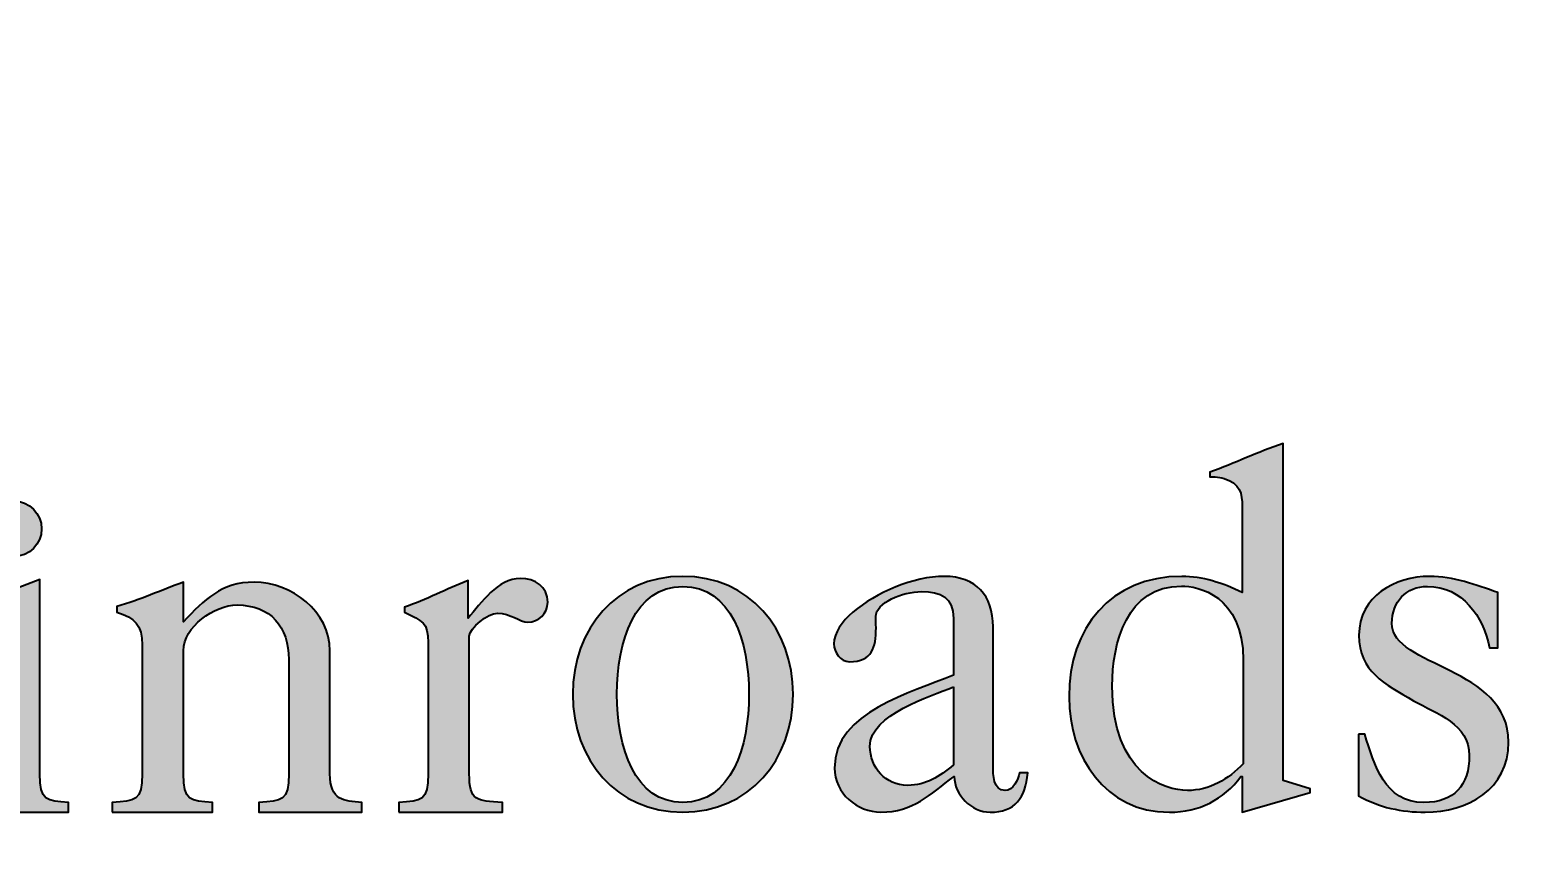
# Model space of a CAD drawing. Header units: millimetres. Extents: x 0 to 420, y 0 to 297.
# Drawn here: x 193.04 to 208.49, y 192.41 to 200.83 of the extents above; entities that cross this region are included whole.
import ezdxf

# ---------------------------------------------------------------- set-up
doc = ezdxf.new("R2010")
doc.units = ezdxf.units.MM
doc.header["$LTSCALE"] = 10
doc.header["$MEASUREMENT"] = 0
for name, color, linetype in [('L25', 1, 'Continuous'), ('T25', 1, 'Continuous'), ('TBLK18', 4, 'Continuous')]:
    doc.layers.add(name, color=color, linetype=linetype)
doc.styles.add('ISO', font='isocp2.shx')
doc.dimstyles.new('SIGNSDIM', dxfattribs={"dimtxt": 2.5, "dimasz": 0.2, "dimexe": 1.5, "dimexo": 2, "dimgap": 1, "dimtad": 1, "dimdec": 4, "dimlfac": 5, "dimrnd": 1, "dimdsep": 46, "dimtxsty": 'ISO', "dimblk": 'SGNDIM', "dimcen": 2.5, "dimse2": 1, "dimadec": 0, "dimazin": 0, "dimtfac": 1, "dimtdec": 4, "dimtix": 1, "dimtmove": 0, "dimatfit": 3, "dimldrblk": 'SGNDIM', "dimfxl": 1, "dimtolj": 1, "dimtzin": 0, "dimarcsym": 0})

# ---------------------------------------------------------------- blocks, each defined once
blk = doc.blocks.new('SGNDIM')
for p, q in [((0, 4.5), (0, -4.5)), ((0, 0), (-1, 0))]:
    blk.add_line(p, q)
blk = doc.blocks.new('*D21')
at = {"layer": 'Defpoints', "color": 0}
for p in [(177.838, 200.829), (208.493, 200.829), (208.493, 151.603)]:
    blk.add_point(p, dxfattribs=at)
at = {"layer": 'T25', "color": 0, "lineweight": -2}
blk.add_line((178.038, 151.603), (208.293, 151.603), dxfattribs=at)
at = {"layer": 'T25', "color": 0, "lineweight": -2, "xscale": 0.2, "yscale": 0.2, "zscale": 0.2, "rotation": 180}
blk.add_blockref('SGNDIM', (177.838, 151.603), dxfattribs=at)
at = {"layer": 'T25', "color": 0, "lineweight": -2, "xscale": 0.2, "yscale": 0.2, "zscale": 0.2}
blk.add_blockref('SGNDIM', (208.493, 151.603), dxfattribs=at)
at = {"layer": 'T25', "color": 0, "insert": (193.166, 153.853), "char_height": 2.5, "attachment_point": 5, "style": 'ISO'}
blk.add_mtext('\\A1;153', dxfattribs=at)
blk = doc.blocks.new('MR logo')
at = {"layer": 'TBLK18'}
h = blk.add_hatch(color=256, dxfattribs=at)
edge = h.paths.add_edge_path(flags=16)
edge.add_spline(control_points=[(45.623, -9.558), (45.623, -8.212), (44.68, -8.03), (44.347, -8.03), (44.347, -8.03), (43.227, -8.03), (42.919, -9.193), (42.919, -10.099), (42.919, -10.099), (42.919, -11.917), (44.013, -12.25), (44.472, -12.25), (44.472, -12.25), (44.925, -12.25), (45.321, -12.017), (45.623, -11.697), (45.623, -11.697), (45.623, -11.697), (45.623, -9.558), (45.623, -9.558)], knot_values=[0, 0, 0, 0, 0.2, 0.2, 0.2, 0.2, 0.4, 0.4, 0.4, 0.4, 0.6, 0.6, 0.6, 0.6, 0.8, 0.8, 0.8, 0.8, 1, 1, 1, 1], degree=3, periodic=0)
edge = h.paths.add_edge_path()
edge.add_spline(control_points=[(45.601, -6.471), (45.601, -6.226), (45.607, -5.975), (45.33, -5.849), (45.33, -5.849), (45.192, -5.786), (45.085, -5.773), (44.934, -5.773), (44.934, -5.773), (44.934, -5.773), (44.934, -5.679), (44.934, -5.679), (44.934, -5.679), (45.45, -5.497), (45.928, -5.258), (46.443, -5.088), (46.443, -5.088), (46.443, -5.088), (46.443, -12.044), (46.443, -12.044), (46.443, -12.044), (46.443, -12.044), (47.003, -12.213), (47.003, -12.213), (47.003, -12.213), (47.003, -12.213), (47.003, -12.289), (47.003, -12.289), (47.003, -12.289), (47.003, -12.289), (45.601, -12.698), (45.601, -12.698), (45.601, -12.698), (45.601, -12.698), (45.601, -11.962), (45.601, -11.962), (45.601, -11.962), (45.601, -11.962), (45.576, -11.962), (45.576, -11.962), (45.576, -11.962), (45.211, -12.44), (44.72, -12.698), (44.098, -12.698), (44.098, -12.698), (42.771, -12.698), (42.028, -11.553), (42.028, -10.32), (42.028, -10.32), (42.028, -8.893), (42.884, -7.83), (44.355, -7.83), (44.355, -7.83), (44.783, -7.83), (45.198, -7.968), (45.601, -8.163), (45.601, -8.163), (45.601, -8.163), (45.601, -6.471), (45.601, -6.471)], knot_values=[0, 0, 0, 0, 0.066667, 0.066667, 0.066667, 0.066667, 0.133333, 0.133333, 0.133333, 0.133333, 0.2, 0.2, 0.2, 0.2, 0.266667, 0.266667, 0.266667, 0.266667, 0.333333, 0.333333, 0.333333, 0.333333, 0.4, 0.4, 0.4, 0.4, 0.466667, 0.466667, 0.466667, 0.466667, 0.533333, 0.533333, 0.533333, 0.533333, 0.6, 0.6, 0.6, 0.6, 0.666667, 0.666667, 0.666667, 0.666667, 0.733333, 0.733333, 0.733333, 0.733333, 0.8, 0.8, 0.8, 0.8, 0.866667, 0.866667, 0.866667, 0.866667, 0.933333, 0.933333, 0.933333, 0.933333, 1, 1, 1, 1], degree=3, periodic=0)
h = blk.add_hatch(color=256, dxfattribs=at)
edge = h.paths.add_edge_path()
edge.add_spline(control_points=[(19.689, -6.849), (19.689, -7.163), (19.947, -7.421), (20.261, -7.421), (20.261, -7.421), (20.576, -7.421), (20.834, -7.163), (20.834, -6.849), (20.834, -6.849), (20.834, -6.534), (20.576, -6.276), (20.261, -6.276), (20.261, -6.276), (19.947, -6.276), (19.689, -6.534), (19.689, -6.849)], knot_values=[0, 0, 0, 0, 0.25, 0.25, 0.25, 0.25, 0.5, 0.5, 0.5, 0.5, 0.75, 0.75, 0.75, 0.75, 1, 1, 1, 1], degree=3, periodic=0)
h = blk.add_hatch(color=256, dxfattribs=at)
edge = h.paths.add_edge_path()
edge.add_spline(control_points=[(19.331, -12.698), (19.331, -12.698), (19.331, -12.497), (19.331, -12.497), (19.331, -12.497), (19.815, -12.465), (19.953, -12.465), (19.953, -11.905), (19.953, -11.905), (19.953, -11.905), (19.953, -9.333), (19.953, -9.333), (19.953, -9.333), (19.953, -9.107), (19.953, -8.805), (19.758, -8.679), (19.758, -8.679), (19.62, -8.603), (19.526, -8.591), (19.375, -8.572), (19.375, -8.572), (19.375, -8.572), (19.375, -8.465), (19.375, -8.465), (19.375, -8.465), (19.834, -8.27), (20.318, -8.075), (20.796, -7.893), (20.796, -7.893), (20.796, -7.893), (20.796, -11.905), (20.796, -11.905), (20.796, -11.905), (20.796, -12.465), (20.941, -12.465), (21.387, -12.497), (21.387, -12.497), (21.387, -12.497), (21.387, -12.698), (21.387, -12.698), (21.387, -12.698), (21.387, -12.698), (19.331, -12.698), (19.331, -12.698)], knot_values=[0, 0, 0, 0, 0.090909, 0.090909, 0.090909, 0.090909, 0.181818, 0.181818, 0.181818, 0.181818, 0.272727, 0.272727, 0.272727, 0.272727, 0.363636, 0.363636, 0.363636, 0.363636, 0.454545, 0.454545, 0.454545, 0.454545, 0.545455, 0.545455, 0.545455, 0.545455, 0.636364, 0.636364, 0.636364, 0.636364, 0.727273, 0.727273, 0.727273, 0.727273, 0.818182, 0.818182, 0.818182, 0.818182, 0.909091, 0.909091, 0.909091, 0.909091, 1, 1, 1, 1], degree=3, periodic=0)
h = blk.add_hatch(color=256, dxfattribs=at)
edge = h.paths.add_edge_path()
edge.add_spline(control_points=[(22.286, -12.698), (22.286, -12.698), (22.286, -12.497), (22.286, -12.497), (22.286, -12.497), (22.771, -12.465), (22.909, -12.465), (22.909, -11.905), (22.909, -11.905), (22.909, -11.905), (22.909, -9.245), (22.909, -9.245), (22.909, -9.245), (22.909, -8.836), (22.758, -8.679), (22.387, -8.572), (22.387, -8.572), (22.387, -8.572), (22.387, -8.452), (22.387, -8.452), (22.387, -8.452), (22.865, -8.314), (23.299, -8.119), (23.758, -7.949), (23.758, -7.949), (23.758, -7.949), (23.758, -8.767), (23.758, -8.767), (23.758, -8.767), (24.198, -8.314), (24.538, -7.949), (25.217, -7.949), (25.217, -7.949), (25.991, -7.949), (26.783, -8.559), (26.783, -9.364), (26.783, -9.364), (26.783, -9.364), (26.783, -11.905), (26.783, -11.905), (26.783, -11.905), (26.783, -12.465), (27.073, -12.465), (27.437, -12.497), (27.437, -12.497), (27.437, -12.497), (27.437, -12.698), (27.437, -12.698), (27.437, -12.698), (27.437, -12.698), (25.312, -12.698), (25.312, -12.698), (25.312, -12.698), (25.312, -12.698), (25.312, -12.497), (25.312, -12.497), (25.312, -12.497), (25.796, -12.465), (25.934, -12.465), (25.934, -11.905), (25.934, -11.905), (25.934, -11.905), (25.934, -9.547), (25.934, -9.547), (25.934, -9.547), (25.934, -8.874), (25.557, -8.421), (24.865, -8.421), (24.865, -8.421), (24.4, -8.421), (23.758, -8.874), (23.758, -9.364), (23.758, -9.364), (23.758, -9.364), (23.758, -11.905), (23.758, -11.905), (23.758, -11.905), (23.758, -12.465), (23.897, -12.465), (24.356, -12.497), (24.356, -12.497), (24.356, -12.497), (24.356, -12.698), (24.356, -12.698), (24.356, -12.698), (24.356, -12.698), (22.286, -12.698), (22.286, -12.698)], knot_values=[0, 0, 0, 0, 0.045455, 0.045455, 0.045455, 0.045455, 0.090909, 0.090909, 0.090909, 0.090909, 0.136364, 0.136364, 0.136364, 0.136364, 0.181818, 0.181818, 0.181818, 0.181818, 0.227273, 0.227273, 0.227273, 0.227273, 0.272727, 0.272727, 0.272727, 0.272727, 0.318182, 0.318182, 0.318182, 0.318182, 0.363636, 0.363636, 0.363636, 0.363636, 0.409091, 0.409091, 0.409091, 0.409091, 0.454545, 0.454545, 0.454545, 0.454545, 0.5, 0.5, 0.5, 0.5, 0.545455, 0.545455, 0.545455, 0.545455, 0.590909, 0.590909, 0.590909, 0.590909, 0.636364, 0.636364, 0.636364, 0.636364, 0.681818, 0.681818, 0.681818, 0.681818, 0.727273, 0.727273, 0.727273, 0.727273, 0.772727, 0.772727, 0.772727, 0.772727, 0.818182, 0.818182, 0.818182, 0.818182, 0.863636, 0.863636, 0.863636, 0.863636, 0.909091, 0.909091, 0.909091, 0.909091, 0.954545, 0.954545, 0.954545, 0.954545, 1, 1, 1, 1], degree=3, periodic=0)
h = blk.add_hatch(color=256, dxfattribs=at)
edge = h.paths.add_edge_path()
edge.add_spline(control_points=[(28.205, -12.698), (28.205, -12.698), (28.205, -12.497), (28.205, -12.497), (28.205, -12.497), (28.67, -12.465), (28.808, -12.465), (28.808, -11.905), (28.808, -11.905), (28.808, -11.905), (28.808, -9.195), (28.808, -9.195), (28.808, -9.195), (28.808, -8.773), (28.689, -8.754), (28.318, -8.572), (28.318, -8.572), (28.318, -8.572), (28.318, -8.465), (28.318, -8.465), (28.318, -8.465), (28.764, -8.314), (29.192, -8.088), (29.632, -7.918), (29.632, -7.918), (29.632, -7.918), (29.632, -8.692), (29.632, -8.692), (29.632, -8.692), (29.903, -8.377), (30.242, -7.874), (30.708, -7.874), (30.708, -7.874), (31.016, -7.874), (31.274, -8.037), (31.274, -8.364), (31.274, -8.364), (31.274, -8.603), (31.091, -8.773), (30.865, -8.773), (30.865, -8.773), (30.695, -8.773), (30.513, -8.591), (30.236, -8.591), (30.236, -8.591), (30.054, -8.591), (29.657, -8.893), (29.657, -9.063), (29.657, -9.063), (29.657, -9.063), (29.657, -11.905), (29.657, -11.905), (29.657, -11.905), (29.657, -12.465), (29.796, -12.465), (30.343, -12.497), (30.343, -12.497), (30.343, -12.497), (30.343, -12.698), (30.343, -12.698), (30.343, -12.698), (30.343, -12.698), (28.205, -12.698), (28.205, -12.698)], knot_values=[0, 0, 0, 0, 0.0625, 0.0625, 0.0625, 0.0625, 0.125, 0.125, 0.125, 0.125, 0.1875, 0.1875, 0.1875, 0.1875, 0.25, 0.25, 0.25, 0.25, 0.3125, 0.3125, 0.3125, 0.3125, 0.375, 0.375, 0.375, 0.375, 0.4375, 0.4375, 0.4375, 0.4375, 0.5, 0.5, 0.5, 0.5, 0.5625, 0.5625, 0.5625, 0.5625, 0.625, 0.625, 0.625, 0.625, 0.6875, 0.6875, 0.6875, 0.6875, 0.75, 0.75, 0.75, 0.75, 0.8125, 0.8125, 0.8125, 0.8125, 0.875, 0.875, 0.875, 0.875, 0.9375, 0.9375, 0.9375, 0.9375, 1, 1, 1, 1], degree=3, periodic=0)
h = blk.add_hatch(color=256, dxfattribs=at)
edge = h.paths.add_edge_path(flags=16)
edge.add_spline(control_points=[(34.06, -8.037), (33.066, -8.037), (32.701, -9.169), (32.701, -10.264), (32.701, -10.264), (32.701, -11.358), (33.066, -12.497), (34.06, -12.497), (34.06, -12.497), (35.06, -12.497), (35.425, -11.358), (35.425, -10.264), (35.425, -10.264), (35.425, -9.169), (35.06, -8.037), (34.06, -8.037)], knot_values=[0, 0, 0, 0, 0.25, 0.25, 0.25, 0.25, 0.5, 0.5, 0.5, 0.5, 0.75, 0.75, 0.75, 0.75, 1, 1, 1, 1], degree=3, periodic=0)
edge = h.paths.add_edge_path()
edge.add_spline(control_points=[(34.06, -12.698), (32.689, -12.698), (31.79, -11.616), (31.79, -10.264), (31.79, -10.264), (31.79, -8.912), (32.689, -7.83), (34.06, -7.83), (34.06, -7.83), (35.431, -7.83), (36.337, -8.912), (36.337, -10.264), (36.337, -10.264), (36.337, -11.616), (35.431, -12.698), (34.06, -12.698)], knot_values=[0, 0, 0, 0, 0.25, 0.25, 0.25, 0.25, 0.5, 0.5, 0.5, 0.5, 0.75, 0.75, 0.75, 0.75, 1, 1, 1, 1], degree=3, periodic=0)
h = blk.add_hatch(color=256, dxfattribs=at)
edge = h.paths.add_edge_path(flags=16)
edge.add_spline(control_points=[(39.645, -10.107), (39.167, -10.32), (37.922, -10.673), (37.922, -11.339), (37.922, -11.339), (37.922, -11.779), (38.242, -12.144), (38.695, -12.144), (38.695, -12.144), (39.098, -12.144), (39.337, -11.962), (39.645, -11.723), (39.645, -11.723), (39.645, -11.723), (39.645, -10.107), (39.645, -10.107)], knot_values=[0, 0, 0, 0, 0.25, 0.25, 0.25, 0.25, 0.5, 0.5, 0.5, 0.5, 0.75, 0.75, 0.75, 0.75, 1, 1, 1, 1], degree=3, periodic=0)
edge = h.paths.add_edge_path()
edge.add_spline(control_points=[(39.645, -8.698), (39.645, -8.27), (39.381, -8.144), (38.984, -8.144), (38.984, -8.144), (38.594, -8.144), (38.041, -8.377), (38.041, -8.66), (38.041, -8.66), (38.041, -8.723), (38.047, -8.786), (38.047, -8.893), (38.047, -8.893), (38.047, -9.302), (37.966, -9.591), (37.5, -9.591), (37.5, -9.591), (37.311, -9.591), (37.179, -9.396), (37.179, -9.226), (37.179, -9.226), (37.179, -8.987), (37.343, -8.767), (37.569, -8.572), (37.569, -8.572), (38.047, -8.163), (38.821, -7.83), (39.456, -7.83), (39.456, -7.83), (40.11, -7.83), (40.462, -8.226), (40.462, -8.874), (40.462, -8.874), (40.462, -8.874), (40.462, -11.742), (40.462, -11.742), (40.462, -11.742), (40.462, -11.924), (40.462, -12.251), (40.708, -12.251), (40.708, -12.251), (40.877, -12.251), (40.978, -12.025), (41.01, -11.886), (41.01, -11.886), (41.01, -11.886), (41.179, -11.886), (41.179, -11.886), (41.179, -11.886), (41.129, -12.402), (40.915, -12.698), (40.4, -12.698), (40.4, -12.698), (40.003, -12.698), (39.67, -12.333), (39.657, -11.962), (39.657, -11.962), (39.154, -12.333), (38.808, -12.698), (38.148, -12.698), (38.148, -12.698), (37.651, -12.698), (37.192, -12.302), (37.192, -11.786), (37.192, -11.786), (37.192, -10.61), (38.777, -10.245), (39.645, -9.868), (39.645, -9.868), (39.645, -9.868), (39.645, -8.698), (39.645, -8.698)], knot_values=[0, 0, 0, 0, 0.055556, 0.055556, 0.055556, 0.055556, 0.111111, 0.111111, 0.111111, 0.111111, 0.166667, 0.166667, 0.166667, 0.166667, 0.222222, 0.222222, 0.222222, 0.222222, 0.277778, 0.277778, 0.277778, 0.277778, 0.333333, 0.333333, 0.333333, 0.333333, 0.388889, 0.388889, 0.388889, 0.388889, 0.444444, 0.444444, 0.444444, 0.444444, 0.5, 0.5, 0.5, 0.5, 0.555556, 0.555556, 0.555556, 0.555556, 0.611111, 0.611111, 0.611111, 0.611111, 0.666667, 0.666667, 0.666667, 0.666667, 0.722222, 0.722222, 0.722222, 0.722222, 0.777778, 0.777778, 0.777778, 0.777778, 0.833333, 0.833333, 0.833333, 0.833333, 0.888889, 0.888889, 0.888889, 0.888889, 0.944444, 0.944444, 0.944444, 0.944444, 1, 1, 1, 1], degree=3, periodic=0)
h = blk.add_hatch(color=256, dxfattribs=at)
edge = h.paths.add_edge_path()
edge.add_spline(control_points=[(47.997, -11.088), (47.997, -11.088), (48.129, -11.088), (48.129, -11.088), (48.129, -11.088), (48.324, -11.723), (48.538, -12.497), (49.349, -12.497), (49.349, -12.497), (49.972, -12.497), (50.286, -12.144), (50.286, -11.528), (50.286, -11.528), (50.286, -10.874), (49.62, -10.673), (49.135, -10.396), (49.135, -10.396), (48.538, -10.05), (48.009, -9.792), (48.009, -9.044), (48.009, -9.044), (48.009, -8.239), (48.752, -7.83), (49.469, -7.83), (49.469, -7.83), (49.953, -7.83), (50.425, -8.006), (50.871, -8.163), (50.871, -8.163), (50.871, -8.163), (50.871, -9.302), (50.871, -9.302), (50.871, -9.302), (50.871, -9.302), (50.701, -9.302), (50.701, -9.302), (50.701, -9.302), (50.576, -8.66), (50.142, -8.037), (49.425, -8.037), (49.425, -8.037), (48.978, -8.037), (48.689, -8.358), (48.689, -8.798), (48.689, -8.798), (48.689, -9.717), (51.097, -9.685), (51.097, -11.251), (51.097, -11.251), (51.097, -12.226), (50.248, -12.698), (49.374, -12.698), (49.374, -12.698), (48.89, -12.698), (48.431, -12.603), (47.997, -12.358), (47.997, -12.358), (47.997, -12.358), (47.997, -11.088), (47.997, -11.088)], knot_values=[0, 0, 0, 0, 0.066667, 0.066667, 0.066667, 0.066667, 0.133333, 0.133333, 0.133333, 0.133333, 0.2, 0.2, 0.2, 0.2, 0.266667, 0.266667, 0.266667, 0.266667, 0.333333, 0.333333, 0.333333, 0.333333, 0.4, 0.4, 0.4, 0.4, 0.466667, 0.466667, 0.466667, 0.466667, 0.533333, 0.533333, 0.533333, 0.533333, 0.6, 0.6, 0.6, 0.6, 0.666667, 0.666667, 0.666667, 0.666667, 0.733333, 0.733333, 0.733333, 0.733333, 0.8, 0.8, 0.8, 0.8, 0.866667, 0.866667, 0.866667, 0.866667, 0.933333, 0.933333, 0.933333, 0.933333, 1, 1, 1, 1], degree=3, periodic=0)
for points, knots in [([(45.601, -6.471), (45.601, -6.226), (45.607, -5.975), (45.33, -5.849), (45.33, -5.849), (45.192, -5.786), (45.085, -5.773), (44.934, -5.773), (44.934, -5.773), (44.934, -5.773), (44.934, -5.679), (44.934, -5.679), (44.934, -5.679), (45.45, -5.497), (45.928, -5.258), (46.443, -5.088), (46.443, -5.088), (46.443, -5.088), (46.443, -12.044), (46.443, -12.044), (46.443, -12.044), (46.443, -12.044), (47.003, -12.213), (47.003, -12.213), (47.003, -12.213), (47.003, -12.213), (47.003, -12.289), (47.003, -12.289), (47.003, -12.289), (47.003, -12.289), (45.601, -12.698), (45.601, -12.698), (45.601, -12.698), (45.601, -12.698), (45.601, -11.962), (45.601, -11.962), (45.601, -11.962), (45.601, -11.962), (45.576, -11.962), (45.576, -11.962), (45.576, -11.962), (45.211, -12.44), (44.72, -12.698), (44.098, -12.698), (44.098, -12.698), (42.771, -12.698), (42.028, -11.553), (42.028, -10.32), (42.028, -10.32), (42.028, -8.893), (42.884, -7.83), (44.355, -7.83), (44.355, -7.83), (44.783, -7.83), (45.198, -7.968), (45.601, -8.163), (45.601, -8.163), (45.601, -8.163), (45.601, -6.471), (45.601, -6.471)], [0, 0, 0, 0, 0.066667, 0.066667, 0.066667, 0.066667, 0.133333, 0.133333, 0.133333, 0.133333, 0.2, 0.2, 0.2, 0.2, 0.266667, 0.266667, 0.266667, 0.266667, 0.333333, 0.333333, 0.333333, 0.333333, 0.4, 0.4, 0.4, 0.4, 0.466667, 0.466667, 0.466667, 0.466667, 0.533333, 0.533333, 0.533333, 0.533333, 0.6, 0.6, 0.6, 0.6, 0.666667, 0.666667, 0.666667, 0.666667, 0.733333, 0.733333, 0.733333, 0.733333, 0.8, 0.8, 0.8, 0.8, 0.866667, 0.866667, 0.866667, 0.866667, 0.933333, 0.933333, 0.933333, 0.933333, 1, 1, 1, 1]), ([(19.689, -6.849), (19.689, -7.163), (19.947, -7.421), (20.261, -7.421), (20.261, -7.421), (20.576, -7.421), (20.834, -7.163), (20.834, -6.849), (20.834, -6.849), (20.834, -6.534), (20.576, -6.276), (20.261, -6.276), (20.261, -6.276), (19.947, -6.276), (19.689, -6.534), (19.689, -6.849)], [0, 0, 0, 0, 0.25, 0.25, 0.25, 0.25, 0.5, 0.5, 0.5, 0.5, 0.75, 0.75, 0.75, 0.75, 1, 1, 1, 1]), ([(19.331, -12.698), (19.331, -12.698), (19.331, -12.497), (19.331, -12.497), (19.331, -12.497), (19.815, -12.465), (19.953, -12.465), (19.953, -11.905), (19.953, -11.905), (19.953, -11.905), (19.953, -9.333), (19.953, -9.333), (19.953, -9.333), (19.953, -9.107), (19.953, -8.805), (19.758, -8.679), (19.758, -8.679), (19.62, -8.603), (19.526, -8.591), (19.375, -8.572), (19.375, -8.572), (19.375, -8.572), (19.375, -8.465), (19.375, -8.465), (19.375, -8.465), (19.834, -8.27), (20.318, -8.075), (20.796, -7.893), (20.796, -7.893), (20.796, -7.893), (20.796, -11.905), (20.796, -11.905), (20.796, -11.905), (20.796, -12.465), (20.941, -12.465), (21.387, -12.497), (21.387, -12.497), (21.387, -12.497), (21.387, -12.698), (21.387, -12.698), (21.387, -12.698), (21.387, -12.698), (19.331, -12.698), (19.331, -12.698)], [0, 0, 0, 0, 0.090909, 0.090909, 0.090909, 0.090909, 0.181818, 0.181818, 0.181818, 0.181818, 0.272727, 0.272727, 0.272727, 0.272727, 0.363636, 0.363636, 0.363636, 0.363636, 0.454545, 0.454545, 0.454545, 0.454545, 0.545455, 0.545455, 0.545455, 0.545455, 0.636364, 0.636364, 0.636364, 0.636364, 0.727273, 0.727273, 0.727273, 0.727273, 0.818182, 0.818182, 0.818182, 0.818182, 0.909091, 0.909091, 0.909091, 0.909091, 1, 1, 1, 1]), ([(22.286, -12.698), (22.286, -12.698), (22.286, -12.497), (22.286, -12.497), (22.286, -12.497), (22.771, -12.465), (22.909, -12.465), (22.909, -11.905), (22.909, -11.905), (22.909, -11.905), (22.909, -9.245), (22.909, -9.245), (22.909, -9.245), (22.909, -8.836), (22.758, -8.679), (22.387, -8.572), (22.387, -8.572), (22.387, -8.572), (22.387, -8.452), (22.387, -8.452), (22.387, -8.452), (22.865, -8.314), (23.299, -8.119), (23.758, -7.949), (23.758, -7.949), (23.758, -7.949), (23.758, -8.767), (23.758, -8.767), (23.758, -8.767), (24.198, -8.314), (24.538, -7.949), (25.217, -7.949), (25.217, -7.949), (25.991, -7.949), (26.783, -8.559), (26.783, -9.364), (26.783, -9.364), (26.783, -9.364), (26.783, -11.905), (26.783, -11.905), (26.783, -11.905), (26.783, -12.465), (27.073, -12.465), (27.437, -12.497), (27.437, -12.497), (27.437, -12.497), (27.437, -12.698), (27.437, -12.698), (27.437, -12.698), (27.437, -12.698), (25.312, -12.698), (25.312, -12.698), (25.312, -12.698), (25.312, -12.698), (25.312, -12.497), (25.312, -12.497), (25.312, -12.497), (25.796, -12.465), (25.934, -12.465), (25.934, -11.905), (25.934, -11.905), (25.934, -11.905), (25.934, -9.547), (25.934, -9.547), (25.934, -9.547), (25.934, -8.874), (25.557, -8.421), (24.865, -8.421), (24.865, -8.421), (24.4, -8.421), (23.758, -8.874), (23.758, -9.364), (23.758, -9.364), (23.758, -9.364), (23.758, -11.905), (23.758, -11.905), (23.758, -11.905), (23.758, -12.465), (23.897, -12.465), (24.356, -12.497), (24.356, -12.497), (24.356, -12.497), (24.356, -12.698), (24.356, -12.698), (24.356, -12.698), (24.356, -12.698), (22.286, -12.698), (22.286, -12.698)], [0, 0, 0, 0, 0.045455, 0.045455, 0.045455, 0.045455, 0.090909, 0.090909, 0.090909, 0.090909, 0.136364, 0.136364, 0.136364, 0.136364, 0.181818, 0.181818, 0.181818, 0.181818, 0.227273, 0.227273, 0.227273, 0.227273, 0.272727, 0.272727, 0.272727, 0.272727, 0.318182, 0.318182, 0.318182, 0.318182, 0.363636, 0.363636, 0.363636, 0.363636, 0.409091, 0.409091, 0.409091, 0.409091, 0.454545, 0.454545, 0.454545, 0.454545, 0.5, 0.5, 0.5, 0.5, 0.545455, 0.545455, 0.545455, 0.545455, 0.590909, 0.590909, 0.590909, 0.590909, 0.636364, 0.636364, 0.636364, 0.636364, 0.681818, 0.681818, 0.681818, 0.681818, 0.727273, 0.727273, 0.727273, 0.727273, 0.772727, 0.772727, 0.772727, 0.772727, 0.818182, 0.818182, 0.818182, 0.818182, 0.863636, 0.863636, 0.863636, 0.863636, 0.909091, 0.909091, 0.909091, 0.909091, 0.954545, 0.954545, 0.954545, 0.954545, 1, 1, 1, 1]), ([(28.205, -12.698), (28.205, -12.698), (28.205, -12.497), (28.205, -12.497), (28.205, -12.497), (28.67, -12.465), (28.808, -12.465), (28.808, -11.905), (28.808, -11.905), (28.808, -11.905), (28.808, -9.195), (28.808, -9.195), (28.808, -9.195), (28.808, -8.773), (28.689, -8.754), (28.318, -8.572), (28.318, -8.572), (28.318, -8.572), (28.318, -8.465), (28.318, -8.465), (28.318, -8.465), (28.764, -8.314), (29.192, -8.088), (29.632, -7.918), (29.632, -7.918), (29.632, -7.918), (29.632, -8.692), (29.632, -8.692), (29.632, -8.692), (29.903, -8.377), (30.242, -7.874), (30.708, -7.874), (30.708, -7.874), (31.016, -7.874), (31.274, -8.037), (31.274, -8.364), (31.274, -8.364), (31.274, -8.603), (31.091, -8.773), (30.865, -8.773), (30.865, -8.773), (30.695, -8.773), (30.513, -8.591), (30.236, -8.591), (30.236, -8.591), (30.054, -8.591), (29.657, -8.893), (29.657, -9.063), (29.657, -9.063), (29.657, -9.063), (29.657, -11.905), (29.657, -11.905), (29.657, -11.905), (29.657, -12.465), (29.796, -12.465), (30.343, -12.497), (30.343, -12.497), (30.343, -12.497), (30.343, -12.698), (30.343, -12.698), (30.343, -12.698), (30.343, -12.698), (28.205, -12.698), (28.205, -12.698)], [0, 0, 0, 0, 0.0625, 0.0625, 0.0625, 0.0625, 0.125, 0.125, 0.125, 0.125, 0.1875, 0.1875, 0.1875, 0.1875, 0.25, 0.25, 0.25, 0.25, 0.3125, 0.3125, 0.3125, 0.3125, 0.375, 0.375, 0.375, 0.375, 0.4375, 0.4375, 0.4375, 0.4375, 0.5, 0.5, 0.5, 0.5, 0.5625, 0.5625, 0.5625, 0.5625, 0.625, 0.625, 0.625, 0.625, 0.6875, 0.6875, 0.6875, 0.6875, 0.75, 0.75, 0.75, 0.75, 0.8125, 0.8125, 0.8125, 0.8125, 0.875, 0.875, 0.875, 0.875, 0.9375, 0.9375, 0.9375, 0.9375, 1, 1, 1, 1]), ([(34.06, -12.698), (32.689, -12.698), (31.79, -11.616), (31.79, -10.264), (31.79, -10.264), (31.79, -8.912), (32.689, -7.83), (34.06, -7.83), (34.06, -7.83), (35.431, -7.83), (36.337, -8.912), (36.337, -10.264), (36.337, -10.264), (36.337, -11.616), (35.431, -12.698), (34.06, -12.698)], [0, 0, 0, 0, 0.25, 0.25, 0.25, 0.25, 0.5, 0.5, 0.5, 0.5, 0.75, 0.75, 0.75, 0.75, 1, 1, 1, 1]), ([(39.645, -8.698), (39.645, -8.27), (39.381, -8.144), (38.984, -8.144), (38.984, -8.144), (38.594, -8.144), (38.041, -8.377), (38.041, -8.66), (38.041, -8.66), (38.041, -8.723), (38.047, -8.786), (38.047, -8.893), (38.047, -8.893), (38.047, -9.302), (37.966, -9.591), (37.5, -9.591), (37.5, -9.591), (37.311, -9.591), (37.179, -9.396), (37.179, -9.226), (37.179, -9.226), (37.179, -8.987), (37.343, -8.767), (37.569, -8.572), (37.569, -8.572), (38.047, -8.163), (38.821, -7.83), (39.456, -7.83), (39.456, -7.83), (40.11, -7.83), (40.462, -8.226), (40.462, -8.874), (40.462, -8.874), (40.462, -8.874), (40.462, -11.742), (40.462, -11.742), (40.462, -11.742), (40.462, -11.924), (40.462, -12.251), (40.708, -12.251), (40.708, -12.251), (40.877, -12.251), (40.978, -12.025), (41.01, -11.886), (41.01, -11.886), (41.01, -11.886), (41.179, -11.886), (41.179, -11.886), (41.179, -11.886), (41.129, -12.402), (40.915, -12.698), (40.4, -12.698), (40.4, -12.698), (40.003, -12.698), (39.67, -12.333), (39.657, -11.962), (39.657, -11.962), (39.154, -12.333), (38.808, -12.698), (38.148, -12.698), (38.148, -12.698), (37.651, -12.698), (37.192, -12.302), (37.192, -11.786), (37.192, -11.786), (37.192, -10.61), (38.777, -10.245), (39.645, -9.868), (39.645, -9.868), (39.645, -9.868), (39.645, -8.698), (39.645, -8.698)], [0, 0, 0, 0, 0.055556, 0.055556, 0.055556, 0.055556, 0.111111, 0.111111, 0.111111, 0.111111, 0.166667, 0.166667, 0.166667, 0.166667, 0.222222, 0.222222, 0.222222, 0.222222, 0.277778, 0.277778, 0.277778, 0.277778, 0.333333, 0.333333, 0.333333, 0.333333, 0.388889, 0.388889, 0.388889, 0.388889, 0.444444, 0.444444, 0.444444, 0.444444, 0.5, 0.5, 0.5, 0.5, 0.555556, 0.555556, 0.555556, 0.555556, 0.611111, 0.611111, 0.611111, 0.611111, 0.666667, 0.666667, 0.666667, 0.666667, 0.722222, 0.722222, 0.722222, 0.722222, 0.777778, 0.777778, 0.777778, 0.777778, 0.833333, 0.833333, 0.833333, 0.833333, 0.888889, 0.888889, 0.888889, 0.888889, 0.944444, 0.944444, 0.944444, 0.944444, 1, 1, 1, 1]), ([(45.623, -9.558), (45.623, -8.212), (44.68, -8.03), (44.347, -8.03), (44.347, -8.03), (43.227, -8.03), (42.919, -9.193), (42.919, -10.099), (42.919, -10.099), (42.919, -11.917), (44.013, -12.25), (44.472, -12.25), (44.472, -12.25), (44.925, -12.25), (45.321, -12.017), (45.623, -11.697), (45.623, -11.697), (45.623, -11.697), (45.623, -9.558), (45.623, -9.558)], [0, 0, 0, 0, 0.2, 0.2, 0.2, 0.2, 0.4, 0.4, 0.4, 0.4, 0.6, 0.6, 0.6, 0.6, 0.8, 0.8, 0.8, 0.8, 1, 1, 1, 1]), ([(47.997, -11.088), (47.997, -11.088), (48.129, -11.088), (48.129, -11.088), (48.129, -11.088), (48.324, -11.723), (48.538, -12.497), (49.349, -12.497), (49.349, -12.497), (49.972, -12.497), (50.286, -12.144), (50.286, -11.528), (50.286, -11.528), (50.286, -10.874), (49.62, -10.673), (49.135, -10.396), (49.135, -10.396), (48.538, -10.05), (48.009, -9.792), (48.009, -9.044), (48.009, -9.044), (48.009, -8.239), (48.752, -7.83), (49.469, -7.83), (49.469, -7.83), (49.953, -7.83), (50.425, -8.006), (50.871, -8.163), (50.871, -8.163), (50.871, -8.163), (50.871, -9.302), (50.871, -9.302), (50.871, -9.302), (50.871, -9.302), (50.701, -9.302), (50.701, -9.302), (50.701, -9.302), (50.576, -8.66), (50.142, -8.037), (49.425, -8.037), (49.425, -8.037), (48.978, -8.037), (48.689, -8.358), (48.689, -8.798), (48.689, -8.798), (48.689, -9.717), (51.097, -9.685), (51.097, -11.251), (51.097, -11.251), (51.097, -12.226), (50.248, -12.698), (49.374, -12.698), (49.374, -12.698), (48.89, -12.698), (48.431, -12.603), (47.997, -12.358), (47.997, -12.358), (47.997, -12.358), (47.997, -11.088), (47.997, -11.088)], [0, 0, 0, 0, 0.066667, 0.066667, 0.066667, 0.066667, 0.133333, 0.133333, 0.133333, 0.133333, 0.2, 0.2, 0.2, 0.2, 0.266667, 0.266667, 0.266667, 0.266667, 0.333333, 0.333333, 0.333333, 0.333333, 0.4, 0.4, 0.4, 0.4, 0.466667, 0.466667, 0.466667, 0.466667, 0.533333, 0.533333, 0.533333, 0.533333, 0.6, 0.6, 0.6, 0.6, 0.666667, 0.666667, 0.666667, 0.666667, 0.733333, 0.733333, 0.733333, 0.733333, 0.8, 0.8, 0.8, 0.8, 0.866667, 0.866667, 0.866667, 0.866667, 0.933333, 0.933333, 0.933333, 0.933333, 1, 1, 1, 1]), ([(34.06, -8.037), (33.066, -8.037), (32.701, -9.169), (32.701, -10.264), (32.701, -10.264), (32.701, -11.358), (33.066, -12.497), (34.06, -12.497), (34.06, -12.497), (35.06, -12.497), (35.425, -11.358), (35.425, -10.264), (35.425, -10.264), (35.425, -9.169), (35.06, -8.037), (34.06, -8.037)], [0, 0, 0, 0, 0.25, 0.25, 0.25, 0.25, 0.5, 0.5, 0.5, 0.5, 0.75, 0.75, 0.75, 0.75, 1, 1, 1, 1]), ([(39.645, -10.107), (39.167, -10.32), (37.922, -10.673), (37.922, -11.339), (37.922, -11.339), (37.922, -11.779), (38.242, -12.144), (38.695, -12.144), (38.695, -12.144), (39.098, -12.144), (39.337, -11.962), (39.645, -11.723), (39.645, -11.723), (39.645, -11.723), (39.645, -10.107), (39.645, -10.107)], [0, 0, 0, 0, 0.25, 0.25, 0.25, 0.25, 0.5, 0.5, 0.5, 0.5, 0.75, 0.75, 0.75, 0.75, 1, 1, 1, 1])]:
    blk.add_open_spline(points, degree=3, knots=knots, dxfattribs=at)

msp = doc.modelspace()

# ---------------------------------------------------------------- block references
at = {"layer": 'L25', "xscale": 0.5, "yscale": 0.5, "zscale": 0.5}
msp.add_blockref('MR logo', (182.744797, 199.10415), dxfattribs=at)

# ---------------------------------------------------------------- dimensions: what is measured, and where the dimension line sits
at = {"layer": 'T25'}
dim = msp.add_linear_dim(base=(208.493473, 151.602566), p1=(177.83787, 200.828779), p2=(208.493473, 200.828779), dimstyle='SIGNSDIM', override={"dimse1": 1}, dxfattribs=at)
dim.commit()
dim.dimension.update_dxf_attribs({"geometry": '*D21', "text_midpoint": (193.165672, 153.852566)})

doc.saveas('drawing.dxf')
